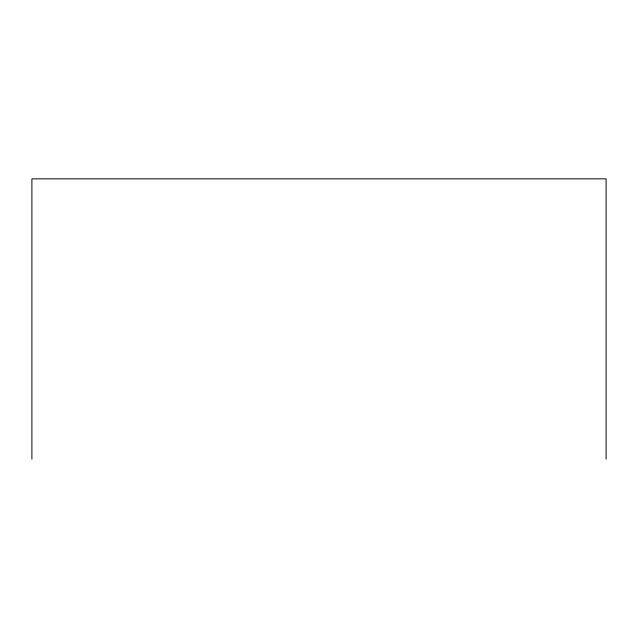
<?xml version="1.0" encoding="UTF-8"?>
<svg xmlns="http://www.w3.org/2000/svg" width="638" height="638" viewBox="0 0 638 638"><rect width="100%" height="100%" fill="white"/><g stroke="black" fill="none" stroke-linecap="round" stroke-linejoin="round"><path stroke-width="0.96" d="M606.1 459.153L606.1 178.847L31.9 178.847L31.9 459.153"/></g></svg>
